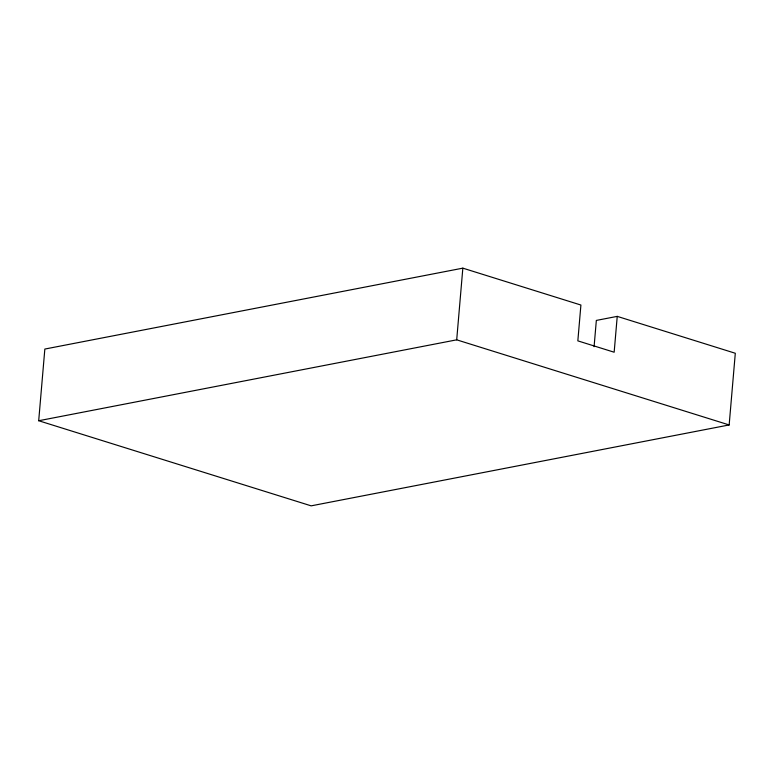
<?xml version="1.0" encoding="UTF-8"?>
<svg xmlns="http://www.w3.org/2000/svg" width="774" height="774" viewBox="0 0 774 774"><rect width="100%" height="100%" fill="white"/><g stroke="black" fill="none" stroke-linecap="round" stroke-linejoin="round"><path stroke-width="1.16" d="M38.7 420.737L44.844 349.055L462.842 268.152L580.906 305.033L577.839 340.87L614.159 352.218L617.236 316.373L735.3 353.263L729.156 424.945L311.158 505.848L38.7 420.737L456.699 339.834L729.156 424.945M456.699 339.834L462.842 268.152M594.084 346.704L596.338 320.426L617.236 316.373"/></g></svg>
